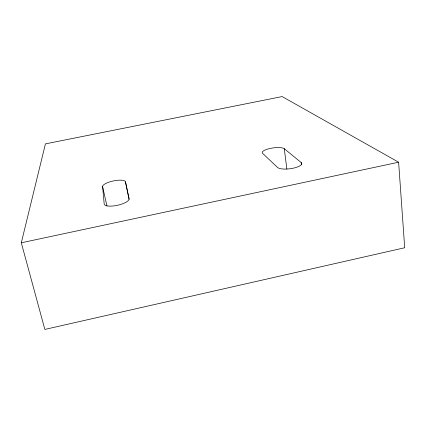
<?xml version="1.0" encoding="UTF-8"?>
<svg xmlns="http://www.w3.org/2000/svg" width="426" height="426" viewBox="0 0 426 426"><rect width="100%" height="100%" fill="white"/><g stroke="black" fill="none" stroke-linecap="round" stroke-linejoin="round"><path stroke-width="0.64" d="M21.3 242.793L45.428 143.881L282.145 96.574L398.619 162.215L404.7 247.756L44.852 329.426L21.3 242.793L398.619 162.215M301.166 162.524A12.423 3.738 -7.3 0 1 293.067 168.238A12.423 3.738 -7.3 0 1 277.592 167.482L262.645 153.376A11.427 3.19 -7.9 0 1 270.159 148.44A11.427 3.19 -7.9 0 1 284.28 148.711L301.166 162.524L301.4 164.495M129.147 199.315L125.457 181.801A11.678 3.355 -12 0 0 113.54 180.912A11.678 3.355 -12 0 0 102.597 186.556L106.937 206.024M125.457 181.801L129.014 198.75A12.689 3.956 -12.2 0 1 117.198 205.353A12.689 3.956 -12.2 0 1 104.189 203.974L102.597 186.556M284.28 148.711L286.874 169.037"/></g></svg>
